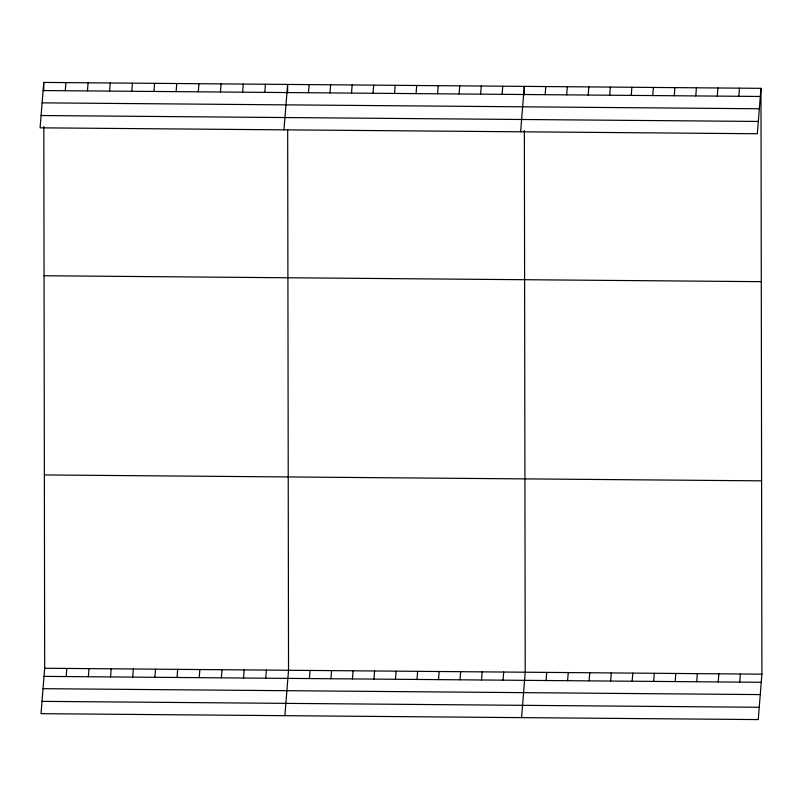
<?xml version="1.0" encoding="UTF-8"?>
<svg xmlns="http://www.w3.org/2000/svg" width="802" height="802" viewBox="0 0 802 802"><rect width="100%" height="100%" fill="white"/><g stroke="black" fill="none" stroke-linecap="round" stroke-linejoin="round"><path stroke-width="1.2" d="M43.749 82.426L40.1 127.829L757.329 133.744L760.978 88.33L43.749 82.426L43.769 90.776M65.273 90.726L65.924 82.606M87.438 90.907L88.09 82.786M43.819 126.576L44.671 668.256L41.022 713.67L758.251 719.574L761.9 674.171L760.978 88.33M109.603 91.087L110.255 82.967M66.195 676.557L66.847 668.437M131.779 91.278L132.43 83.147M88.36 676.748L89.012 668.617M153.944 91.458L154.596 83.338M110.526 676.928L111.177 668.808M176.109 91.639L176.771 83.518M132.701 677.109L133.353 668.988M198.284 91.819L198.936 83.699M154.866 677.289L155.518 669.169M220.45 92.009L221.101 83.879M177.031 677.479L177.683 669.349M242.615 92.19L243.277 84.07M199.207 677.66L199.858 669.54M264.79 92.37L265.442 84.25M221.372 677.84L222.024 669.72M283.958 129.844L287.607 84.431L287.627 92.781M243.537 678.021L244.199 669.901M308.469 92.731L309.131 84.611M265.713 678.201L266.364 670.081M329.993 92.912L330.645 84.781M284.88 715.675L288.53 670.271L287.677 129.784M351.507 93.082L352.158 84.962M309.392 678.562L310.053 670.442M373.02 93.263L373.682 85.142M330.915 678.743L331.567 670.622M394.544 93.443L395.196 85.323M352.429 678.923L353.08 670.803M416.058 93.613L416.709 85.493M373.943 679.093L374.594 670.973M437.571 93.794L438.223 85.674M395.466 679.274L396.118 671.154M459.095 93.974L459.747 85.854M416.98 679.454L417.631 671.334M480.609 94.145L481.26 86.025M438.493 679.635L439.145 671.505M502.122 94.325L502.774 86.205M460.007 679.805L460.669 671.685M520.638 131.789L524.297 86.385L524.308 94.736M481.531 679.986L482.182 671.865M545.159 94.686L545.811 86.556M503.044 680.166L503.696 672.036M566.673 94.857L567.325 86.736M521.561 717.63L525.22 672.216L524.368 130.536M588.187 95.037L588.848 86.917M546.082 680.517L546.733 672.397M609.71 95.217L610.362 87.087M567.595 680.697L568.247 672.577M631.224 95.388L631.876 87.268M589.109 680.868L589.771 672.748M652.738 95.568L653.399 87.448M610.633 681.048L611.284 672.928M674.261 95.749L674.913 87.629M632.146 681.229L632.798 673.109M695.775 95.919L696.427 87.799M653.66 681.409L654.312 673.279M717.289 96.1L717.94 87.979M675.184 681.58L675.835 673.459M738.812 96.28L739.464 88.16M696.697 681.76L697.349 673.64M718.211 681.941L718.863 673.81M739.735 682.111L740.386 673.991M43.097 90.546L760.326 96.461M42.115 102.846L759.334 108.761M41.092 115.528L758.311 121.443M44.06 275.748L761.278 281.662M44.371 474.934L761.599 480.839M44.671 668.256L761.9 674.171M44.02 676.377L761.248 682.291M43.027 688.687L760.256 694.592M42.015 701.359L759.233 707.274"/></g></svg>
